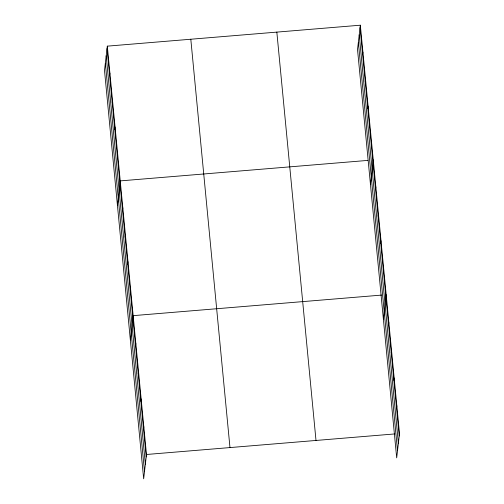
<?xml version="1.0" encoding="UTF-8"?>
<svg xmlns="http://www.w3.org/2000/svg" width="504" height="504" viewBox="0 0 504 504"><rect width="100%" height="100%" fill="white"/><g stroke="black" fill="none" stroke-linecap="round" stroke-linejoin="round"><path stroke-width="0.76" d="M107.314 46.148L104.498 70.459L143.665 478.8L146.481 454.488L107.314 46.148L360.335 25.2L399.502 433.541L396.686 457.853L357.519 49.512L360.335 25.2M109.614 75.537L109.897 73.093M112.197 102.488L112.48 100.044M114.786 129.44L115.07 126.995M117.369 156.391L117.653 153.947M117.426 205.21L120.236 180.898L367.844 160.404M122.541 210.294L122.825 207.85M125.124 237.245L125.408 234.801M127.707 264.197L127.991 261.752M130.297 291.148L130.58 288.704M130.353 339.961L133.163 315.649L381.547 295.092M135.544 345.864L135.828 343.419M138.209 373.628L138.493 371.183M140.868 401.398L141.151 398.954M143.533 429.162L143.816 426.718M362.634 54.596L362.918 52.151M365.217 81.547L365.501 79.103M367.807 108.499L368.09 106.054M370.39 135.45L370.673 133.006M370.446 184.262L373.256 159.951M375.562 189.347L375.845 186.902M378.145 216.298L378.428 213.853M380.728 243.249L381.011 240.805M383.317 270.201L383.601 267.756M383.368 319.019L386.184 294.708M388.565 324.916L388.849 322.472M391.23 352.687L391.514 350.242M393.889 380.451L394.172 378.006M396.554 408.221L396.837 405.777M146.481 454.488L394.865 433.925M360.051 27.644L399.218 435.985M359.213 34.858L398.381 443.205M358.357 42.298L397.524 450.639M276.835 32.111L316.002 440.458M190.808 39.23L229.975 447.577M107.031 48.592L146.198 456.933M106.193 55.805L145.366 464.146M105.336 63.239L144.503 471.587"/></g></svg>
